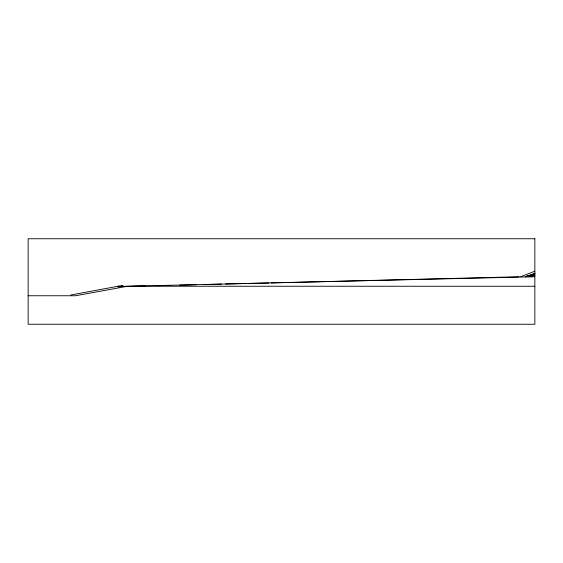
<?xml version="1.0" encoding="UTF-8"?>
<svg xmlns="http://www.w3.org/2000/svg" width="563" height="563" viewBox="0 0 563 563"><rect width="100%" height="100%" fill="white"/><g stroke="black" fill="none" stroke-linecap="round" stroke-linejoin="round"><path stroke-width="0.84" d="M530.1 276.391L534.85 273.702M532.134 275.645L534.85 274.174M534.85 273.259L530.1 275.441L525.406 276.771L530.1 275.187M534.85 271.19L520.655 276.75M530.1 275.56L534.055 274.09M525.406 276.644L534.85 273.562M530.1 275.265L525.406 276.75L529.319 275.757M530.1 276.792L534.85 275.3M70.783 294.991L118.11 286.25L122.861 286.25L118.11 286.792L122.861 286.222L118.11 286.25M144.972 286.018L132.305 286.25M156.788 285.73L170.188 285.399M179.688 285.167L196.255 284.751M203.384 284.582L221.533 284.132M225.453 284.034L245.961 283.527M248.332 283.471L268.861 282.964M271.239 282.907L519.072 276.771M120.489 286.3L122.861 286.25L118.11 286.687L122.861 286.236L118.11 286.342M534.85 276.75L127.611 286.25L75.477 295.751L28.15 295.751M122.509 286.25L534.85 286.25M122.861 286.236L118.11 286.574L122.861 286.25M534.85 238.747L28.15 238.747L28.15 324.253L534.85 324.253L534.85 238.747"/></g></svg>
